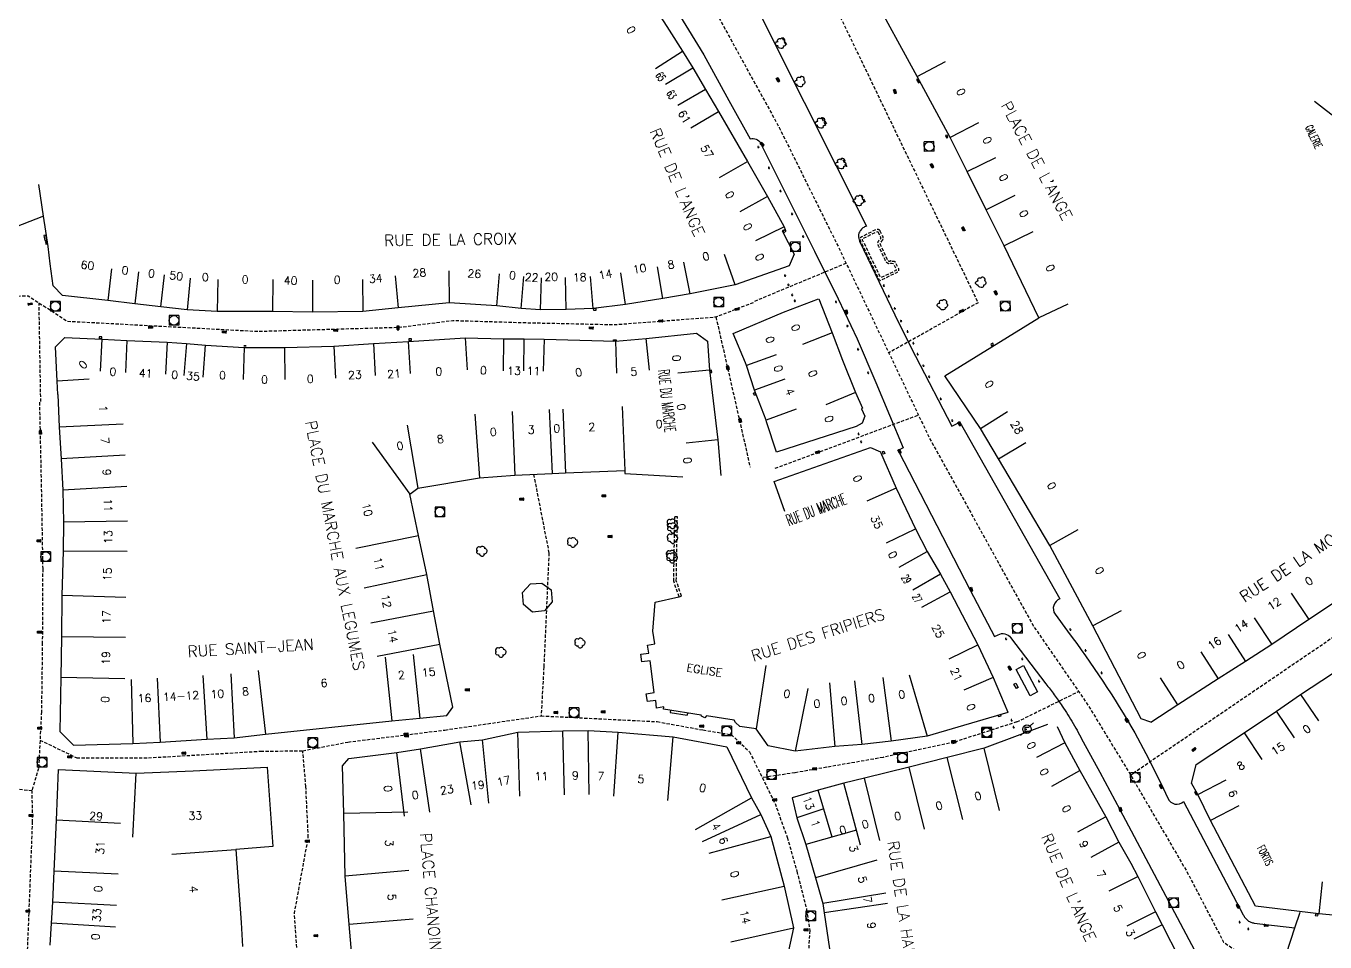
# Model space of a CAD drawing. Header units: millimetres. Extents: x 185000 to 186001, y 128000 to 129000.
# Drawn here: x 185148.1 to 185351, y 128113 to 128256.1 of the extents above; entities that cross this region are included whole.
import ezdxf
from ezdxf.enums import TextEntityAlignment as Align

# ---------------------------------------------------------------- set-up
doc = ezdxf.new("R2010")
doc.units = ezdxf.units.MM
doc.linetypes.add('DASHED', pattern=[0.75, 0.5, -0.25])
doc.layers.get('0').update_dxf_attribs({"linetype": 'CONTINUOUS'})
for name, color, linetype in [('W0001', 6, 'DASHED'), ('W0008', 7, 'CONTINUOUS'), ('W0100', 7, 'CONTINUOUS'), ('W0105', 7, 'CONTINUOUS'), ('W0112', 1, 'DASHED'), ('W0300', 7, 'CONTINUOUS'), ('W0400', 7, 'CONTINUOUS'), ('W0420', 7, 'CONTINUOUS'), ('W0471', 7, 'CONTINUOUS'), ('W0984', 7, 'CONTINUOUS'), ('W0989', 7, 'CONTINUOUS'), ('W0991', 7, 'CONTINUOUS'), ('W1102', 7, 'CONTINUOUS')]:
    doc.layers.add(name, color=color, linetype=linetype)
doc.styles.get("Standard").update_dxf_attribs({"font": 'romans.shx', "width": 0.85})

# ---------------------------------------------------------------- blocks, each defined once
blk = doc.blocks.new('T400')
for p, q in [((-0.15, 0.3), (0.15, 0.3)), ((-0.15, -0.25), (-0.15, 0.3)), ((-0.15, 0.15), (0.15, 0.15)), ((-0.15, 0), (0.15, 0)), ((0.15, 0.3), (0.15, -0.25)), ((-0.15, -0.15), (0.15, -0.15)), ((-0.15, -0.25), (-0.15, -0.3)), ((-0.15, -0.3), (0.15, -0.3)), ((0.15, -0.3), (0.15, -0.25))]:
    blk.add_line(p, q)
blk = doc.blocks.new('T420')
for p, q in [((0.75, 0.75), (-0.75, 0.75)), ((-0.75, 0.75), (-0.75, -0.75)), ((0.75, 0.75), (0.75, -0.75)), ((0.75, -0.75), (-0.75, -0.75))]:
    blk.add_line(p, q)
blk.add_ellipse((0, 0), major_axis=(-0.53, 0.53), ratio=1, start_param=3.926991, end_param=10.210176)
blk = doc.blocks.new('T300')
for p, q in [((-0.8, 0.51), (-0.86, 0.34)), ((-0.86, 0.34), (-0.86, 0.17)), ((-0.86, 0.17), (-0.74, 0.06)), ((-0.69, 0.63), (-0.8, 0.51)), ((-0.8, -0.06), (-0.74, 0.06)), ((-0.74, 0.06), (-0.69, 0.11)), ((-0.57, 0.69), (-0.69, 0.63)), ((-0.46, 0.69), (-0.57, 0.69)), ((-0.29, 0.63), (-0.46, 0.69)), ((-0.29, 0.63), (-0.17, 0.74)), ((-0.23, 0.57), (-0.29, 0.63)), ((-0.17, 0.74), (-0.06, 0.8)), ((-0.06, 0.8), (0.06, 0.8)), ((0.06, 0.8), (0.23, 0.74)), ((0.23, 0.74), (0.34, 0.63)), ((0.34, 0.63), (0.4, 0.51)), ((0.46, 0.46), (0.34, 0.46)), ((0.4, 0.51), (0.4, 0.46)), ((0.57, 0.4), (0.46, 0.46)), ((0.57, 0.4), (0.69, 0.29)), ((0.69, 0.29), (0.74, 0.17)), ((0.74, 0.06), (0.69, -0.17)), ((0.74, 0.17), (0.74, 0.06)), ((-0.8, -0.17), (-0.8, -0.06)), ((-0.8, -0.23), (-0.8, -0.17)), ((-0.74, -0.34), (-0.8, -0.23)), ((-0.69, -0.4), (-0.74, -0.34)), ((-0.51, -0.46), (-0.69, -0.4)), ((-0.4, -0.46), (-0.51, -0.46)), ((-0.4, -0.46), (-0.34, -0.46)), ((-0.34, -0.46), (-0.34, -0.4)), ((-0.34, -0.51), (-0.34, -0.46)), ((-0.29, -0.63), (-0.34, -0.51)), ((-0.17, -0.74), (-0.29, -0.63)), ((-0.06, -0.8), (-0.17, -0.74)), ((0.06, -0.8), (-0.06, -0.8)), ((0.17, -0.74), (0.06, -0.8)), ((0.23, -0.69), (0.17, -0.74)), ((0.29, -0.46), (0.23, -0.46)), ((0.29, -0.63), (0.23, -0.69)), ((0.46, -0.4), (0.29, -0.46)), ((0.34, -0.51), (0.29, -0.63)), ((0.34, -0.51), (0.34, -0.46)), ((0.57, -0.34), (0.46, -0.4)), ((0.63, -0.29), (0.57, -0.34)), ((0.69, -0.17), (0.63, -0.29))]:
    blk.add_line(p, q)
blk = doc.blocks.new('T471')
for p, q in [((-0.333334, 0.333334), (-0.333334, -0.333334)), ((-0.333334, 0.333334), (0.333334, 0.333334)), ((-0.333334, 0), (0, 0)), ((0.500001, 0.500001), (1.000002, 1.000002)), ((-0.500001, -0.500001), (-1.000002, -1.000002)), ((-0.333334, -0.333334), (0.333334, -0.333334))]:
    blk.add_line(p, q)
blk.add_ellipse((0, 0), major_axis=(0.471405, 0.471405), ratio=1, start_param=5.4977871438, end_param=11.780972451)

msp = doc.modelspace()

# ---------------------------------------------------------------- linework, layer by layer
at = {"layer": 'W0001', "flags": 128}
for points in [[(185263.52, 128573.59), (185265.25, 128534.42), (185265.08, 128499.58), (185262.83, 128481.38), (185254.67, 128450.91), (185243.92, 128414.86), (185239.06, 128382.62), (185235.07, 128355.65), (185234.21, 128331.73), (185233.51, 128310.93), (185234.03, 128305.56), (185235.77, 128300.18), (185247.57, 128273.37), (185265.78, 128240.27), (185274.97, 128221.72), (185289.22, 128191.8), (185305.52, 128162.33), (185314.02, 128150.03), (185320.26, 128139.8), (185329.45, 128124.03), (185335.19, 128113.01), (185340.74, 128109.2), (185349.76, 128107.99), (185369.7, 128107.29), (185393.63, 128108.16)], [(185133.57, 128359.36), (185131.26, 128342.45), (185124.77, 128306.4), (185123.16, 128291.09), (185124.86, 128265.03), (185127.92, 128213.46), (185148.47, 128213.97), (185154.59, 128210), (185184.3, 128208.42), (185206.5, 128209.06), (185214.8, 128210.11), (185225.84, 128209.78), (185240.05, 128209.46), (185255.9, 128210.67), (185262, 128213.03)], [(185243.74, 128282.09), (185261.94, 128281.48), (185267.82, 128273.06), (185296.85, 128212.89), (185282.91, 128205.05)], [(185261.96, 128213.14), (185276.24, 128219.06)], [(185150.44, 128197.43), (185150.17, 128212.87)], [(185255.9, 128210.67), (185261.24, 128187.21)], [(185265.16, 128187.02), (185287.53, 128195.35)], [(185375.43, 128176.33), (185320.68, 128139.08)], [(185302.91, 128147.4), (185312.55, 128152.15)]]:
    msp.add_lwpolyline(points, dxfattribs=at)
at = {"layer": 'W0001'}
for points in [[(185150.23, 128197.34), (185150.51, 128184.52), (185150.74, 128171.31), (185150.68, 128159.77), (185150.55, 128148.98), (185150.1, 128140.14), (185149.05, 128136.69), (185149.11, 128131.84), (185148.74, 128122.01), (185148.3, 128111.05), (185147.76, 128097.6), (185147.37, 128086.48), (185146.68, 128077.37), (185146.82, 128060.4), (185146.3, 128044.07), (185146.24, 128035.25), (185145.21, 128028.87)], [(185227.42, 128186.05), (185229.82, 128173.77), (185229.02, 128155.99), (185228.59, 128148.34)], [(185150.32, 128144.56), (185156.05, 128141.8), (185167.26, 128141.79), (185184.79, 128142.82), (185191.37, 128142.89), (185198.42, 128144.25), (185213.56, 128146.13), (185228.59, 128148.34), (185246.72, 128147.44), (185253.88, 128146.14), (185258.29, 128145.41), (185261.15, 128142.73), (185265.13, 128134.66), (185267.03, 128129.37), (185268.54, 128124.06), (185270.07, 128118.08), (185270.55, 128114.79), (185270.1, 128107.12), (185266.96, 128101.67), (185261.73, 128088.95)], [(185302.91, 128147.4), (185293.14, 128144.24), (185282.02, 128141.86), (185273.2, 128140.31), (185268.23, 128139.45), (185263.14, 128138.69)], [(185198.03, 128078.51), (185197.28, 128084.11), (185196.82, 128089.3), (185196, 128098.95), (185190.88, 128106.17), (185190.06, 128117.44), (185192.23, 128129.37), (185191.85, 128137.3), (185191.37, 128142.89)], [(185071.51, 128135.97), (185076.6, 128136.99), (185093.96, 128136.83), (185124.89, 128137.15), (185142.62, 128137.28), (185149.05, 128136.69)]]:
    msp.add_lwpolyline(points, dxfattribs=at)
at = {"layer": 'W0008', "flags": 128}
for points in [[(185258.3, 128267.13), (185264.86, 128253.83), (185279.41, 128224.82, 0.095525), (185278.85, 128224.56, 0.095525), (185278.43, 128224.11, 0.1286), (185278.17, 128223.33, 0.1286), (185278.34, 128222.52), (185284.49, 128209.68), (185287.1, 128204.52), (185292.75, 128193.59), (185293.98, 128194.22), (185309.62, 128166.61, 0.491163), (185308.88, 128164.24), (185310.84, 128161.55, -0.031419), (185321.33, 128145.69), (185323.06, 128142.46), (185325.43, 128137.71), (185326.51, 128135.46, 0.530628), (185328.96, 128134.96), (185338.28, 128117.27, 0.06902), (185338.57, 128116.77, 0.06902), (185338.99, 128116.37, 0.0642), (185339.47, 128116.11, 0.0642), (185340, 128115.98), (185346.32, 128115.23), (185347.18, 128117.7)], [(185247.38, 128262.44), (185253.99, 128251.62), (185257.94, 128244.45), (185261.26, 128238.47, -0.356505), (185262.88, 128237.79), (185271.28, 128220.96), (185274.98, 128213.48), (185277.98, 128207.25), (185280.89, 128200.42), (185285.17, 128190.23), (185284.37, 128189.79), (185295.63, 128167.99), (185299.4, 128160.73), (185300, 128161.02, -0.372365), (185301.94, 128160.57), (185307.43, 128153.37, -0.01022), (185308.75, 128151.65, -0.01022), (185309.99, 128149.88, -0.015294), (185311.71, 128147.14, -0.015294), (185313.26, 128144.29), (185315.86, 128139.53), (185318.97, 128133.69), (185330.65, 128111.75, -0.417021)]]:
    msp.add_lwpolyline(points, format="xyb", dxfattribs=at)
msp.add_lwpolyline([(185342.31, 128102.89), (185346.32, 128115.23)], dxfattribs=at)
at = {"layer": 'W0100', "flags": 128}
for points in [[(185323.84, 128147.34), (185322.31, 128147.86), (185314.78, 128162.4), (185308.05, 128174.95), (185300.03, 128188.48), (185297.21, 128193.24), (185291.67, 128201.48), (185306.36, 128210.5), (185300.92, 128221.75), (185298.12, 128227.38), (185295.15, 128233.36), (185292.48, 128238.71), (185287.35, 128248.2), (185280.08, 128261.49), (185272.24, 128275.69), (185269.87, 128279.99), (185265.06, 128284.92), (185262, 128286.07), (185258.73, 128287.35), (185249.99, 128290.6), (185247.17, 128293.39), (185245, 128297.4), (185242.62, 128302.23), (185240.05, 128307.95)], [(185245.18, 128260.87), (185248.59, 128255.47), (185250.7, 128252.16), (185252.32, 128249.59), (185254.28, 128246.2), (185256.31, 128242.75), (185260.81, 128234.97), (185263.97, 128229.5), (185266.55, 128224.73), (185266.73, 128224.31), (185266.26, 128224.09), (185268.1, 128220.49), (185267.35, 128218.66), (185258.9, 128215.7), (185257.25, 128220.42)], [(185258.9, 128215.7), (185251.87, 128214.29), (185247.6, 128213.56), (185241.76, 128212.63), (185236.72, 128211.98), (185232.53, 128211.84), (185228.47, 128211.79), (185225.49, 128211.98), (185221.67, 128212.4), (185214.24, 128212.86), (185206.29, 128212.1), (185200.77, 128211.53), (185192.88, 128211.4), (185186.71, 128211.49), (185177.98, 128211.52), (185173.33, 128211.76), (185169.21, 128212.25), (185165.12, 128212.72), (185160.92, 128213.22), (185153.86, 128213.99), (185152.37, 128215.52), (185151.9, 128218.96), (185151.59, 128221.69), (185151.23, 128224.04), (185150.86, 128226.41), (185144.22, 128223.8)], [(185260.53, 128203.47), (185258.6, 128208.08), (185266.48, 128211.4), (185271.9, 128213.49)], [(185271.95, 128213.5), (185274.06, 128208.16), (185275.66, 128203.89), (185277.68, 128198.88), (185278.8, 128196.39), (185278.65, 128196.32), (185279.16, 128195.18), (185278.77, 128194.07), (185277.79, 128193.57), (185265.34, 128189.53), (185263.8, 128194.29)], [(185153.13, 128198.54), (185153, 128200.64), (185152.75, 128205.98), (185154.22, 128207.47), (185160.03, 128207.19), (185163.9, 128207), (185170.2, 128206.72), (185173.2, 128206.52), (185176.19, 128206.24), (185182.22, 128205.88), (185188.55, 128205.89), (185196.22, 128206.11), (185202.39, 128206.52), (185207.9, 128206.84), (185216.71, 128207.39), (185222.7, 128207.23), (185225.95, 128207.25), (185229.05, 128207.19), (185240.19, 128206.86), (185245, 128207.32), (185252.86, 128208.14), (185254.57, 128206.86), (185254.92, 128202.36), (185256.2, 128191.47), (185256.68, 128185.88)], [(185263.8, 128194.29), (185263.73, 128194.54), (185261.95, 128199.21), (185260.7, 128203.05), (185260.53, 128203.47)], [(185266.68, 128180.27), (185265.02, 128184.98), (185280.03, 128190.27), (185281.59, 128189.61)], [(185281.6, 128189.56), (185284.04, 128183.92), (185287.05, 128177.58), (185288.89, 128174.01), (185290.99, 128170.46), (185292.49, 128167.7), (185296.82, 128159.46), (185299.19, 128154.36), (185301.49, 128148.92), (185301.49, 128148.92)], [(185370.16, 128184.01), (185372.97, 128179.87), (185360.36, 128171.34), (185357.6, 128169.52), (185354.09, 128167.11), (185348.51, 128163.38), (185342.73, 128159.49), (185338.6, 128156.85), (185334.36, 128154.12), (185328.07, 128150.06), (185323.84, 128147.32)], [(185330.94, 128140.74), (185338.42, 128145.7), (185343.44, 128149.05), (185347.19, 128151.68), (185376.18, 128170.68), (185379.3, 128172.75)], [(185309.19, 128146.67), (185310.42, 128144.12), (185312.75, 128139.78), (185316.8, 128132.55), (185318.84, 128128.61), (185320.72, 128125.34), (185321.79, 128123.27), (185324.57, 128117.74), (185325.61, 128115.72), (185328.28, 128110.49), (185327.78, 128109.05)], [(185330.18, 128137.76), (185330.94, 128140.73)], [(185365.26, 128115.73), (185356.14, 128116.86), (185350.07, 128117.42), (185340.2, 128118.62), (185333.13, 128132.02), (185331.18, 128136.04), (185330.19, 128137.82)]]:
    msp.add_lwpolyline(points, dxfattribs=at)
for points in [[(185287.54, 128247.21), (185287.81, 128247.35), (185287.51, 128247.87), (185287.25, 128247.73)], [(185291.91, 128238.64), (185292.13, 128238.72), (185292, 128239.07), (185291.78, 128238.99)], [(185266.85, 128224.05), (185266.74, 128224.25), (185266.39, 128224.07), (185266.49, 128223.86)], [(185151.24, 128223.45), (185150.94, 128223.39), (185151.08, 128222.6), (185151.38, 128222.65)], [(185151.4, 128222.47), (185151.17, 128222.43), (185151.24, 128222.04), (185151.47, 128222.08)], [(185236.74, 128211.92), (185236.76, 128211.7), (185237.19, 128211.74), (185237.17, 128211.96)], [(185159.98, 128207.28), (185160, 128207.53), (185159.57, 128207.56), (185159.55, 128207.31)], [(185182.55, 128206.16), (185182.55, 128206.15), (185182.14, 128206.15), (185182.14, 128206.16)], [(185208.34, 128206.97), (185208.35, 128207.23), (185207.95, 128207.24), (185207.94, 128206.98)], [(185239.9, 128206.85), (185239.88, 128207.08), (185240.33, 128207.1), (185240.35, 128206.88)], [(185298.83, 128206.37), (185298.95, 128206.17), (185299.28, 128206.37), (185299.16, 128206.57)], [(185254.99, 128201.97), (185255.27, 128202), (185255.23, 128202.34), (185254.95, 128202.3)], [(185261.77, 128198.77), (185261.98, 128198.85), (185262.13, 128198.45), (185261.93, 128198.37)], [(185282.28, 128189.31), (185282.04, 128189.24), (185281.92, 128189.62), (185282.15, 128189.7)], [(185306.14, 128152.07), (185304.99, 128151.45), (185302.8, 128155.58), (185303.95, 128156.19)], [(185302.46, 128153.28), (185302.74, 128153.43), (185303.12, 128152.75), (185302.84, 128152.6)], [(185300.44, 128148.34), (185300.38, 128148.54), (185299.96, 128148.42), (185300.02, 128148.22)], [(185330.89, 128135.98), (185331.06, 128136.06), (185330.84, 128136.49), (185330.68, 128136.41)], [(185349.94, 128117.1), (185349.96, 128117.32), (185349.54, 128117.36), (185349.52, 128117.14)]]:
    msp.add_lwpolyline(points, close=True, dxfattribs=at)
at = {"layer": 'W0100'}
for points in [[(185153.09, 128198.54), (185153.34, 128193.44), (185153.61, 128188.51), (185153.91, 128183.59), (185153.98, 128178.59), (185153.96, 128174.08), (185153.75, 128167.12), (185153.68, 128160.67), (185153.57, 128154.31), (185153.42, 128145.89), (185155.57, 128143.77), (185164.83, 128144.02), (185169.09, 128144.22), (185176.39, 128144.68), (185180.63, 128144.9), (185185.55, 128145.48), (185205.29, 128147.54), (185209.65, 128147.99), (185213.85, 128148.4), (185214.79, 128149.71), (185212.8, 128159.52), (185211.81, 128164.76), (185210.73, 128170.45), (185209.42, 128176.54), (185208.09, 128182.99), (185209.35, 128183.9), (185218.98, 128185.51), (185224.51, 128185.92), (185230.32, 128186.19), (185232.42, 128186.29), (185241.67, 128186.69), (185241.69, 128186.21), (185250.73, 128185.7)], [(185301.49, 128148.89), (185288.92, 128145.15), (185283.27, 128144.4), (185278.7, 128143.88), (185274.5, 128143.53), (185268.26, 128142.82), (185264.05, 128143.68), (185262.2, 128146.31), (185259.64, 128146.69), (185258.97, 128147.31), (185258.76, 128147.68), (185254.42, 128148.35), (185254.19, 128148.01), (185253.67, 128148.3), (185253.62, 128148.46), (185247.71, 128149.39), (185247.74, 128149.74), (185246.64, 128149.56), (185246.54, 128150.74), (185245.23, 128150.61), (185245.03, 128151.79), (185246.27, 128151.99), (185245.61, 128156.93), (185244.34, 128156.79), (185244.17, 128157.96), (185245.4, 128158.12), (185245.23, 128159.37), (185246.36, 128159.61), (185246.05, 128161.57), (185246.43, 128166.1), (185250.11, 128166.93)], [(185307.68, 128147.01), (185297.82, 128143.27), (185292.03, 128141.84), (185286.08, 128140.34), (185279.12, 128138.6), (185275.9, 128137.81), (185271.88, 128136.73), (185267.83, 128135.51), (185268.55, 128132.42), (185269.96, 128128.22), (185271.44, 128123.02), (185272.58, 128119.05), (185272.82, 128117.55), (185273.66, 128111.96)], [(185199.28, 128107.99), (185198.63, 128115.75), (185197.97, 128123.32), (185197.78, 128133.09), (185197.59, 128140.51), (185198.58, 128141.68), (185206.04, 128142.61), (185209.73, 128143.17), (185215.92, 128144.27), (185219.44, 128144.62), (185224.98, 128145.82), (185231.98, 128146), (185235.94, 128146.07), (185240.61, 128145.77), (185249.2, 128145.09), (185257.61, 128143.51), (185261.45, 128135.51), (185262.9, 128132.92), (185264.5, 128129.49), (185266.57, 128121.76), (185268.02, 128115.21), (185266.36, 128107.55)], [(185151.9, 128112.52), (185152.12, 128115.95), (185152.3, 128119.23), (185152.52, 128124.08), (185152.92, 128132.04), (185153.2, 128139.95), (185165.32, 128139.37), (185174.25, 128139.74), (185185.78, 128140.31), (185186.71, 128127.91), (185180.9, 128127.48), (185181.75, 128116.04), (185181.97, 128112.29)]]:
    msp.add_lwpolyline(points, dxfattribs=at)
at = {"layer": 'W0105'}
for p, q in [((185248.82, 128149.21), (185248.77, 128148.87)), ((185248.77, 128148.87), (185251.42, 128148.43)), ((185251.48, 128148.79), (185251.42, 128148.43))]:
    msp.add_line(p, q, dxfattribs=at)
msp.add_lwpolyline([(185230.34, 128166.14), (185229.15, 128164.75), (185227.27, 128164.55), (185225.86, 128165.72), (185225.69, 128167.59), (185226.94, 128168.97), (185228.71, 128169.07), (185230.19, 128168.03), (185230.34, 128166.14)], dxfattribs=at)
at = {"layer": 'W0112'}
for p, q in [((185249.88, 128179.45), (185249.48, 128179.46)), ((185250.14, 128166.93), (185250.52, 128167.05))]:
    msp.add_line(p, q, dxfattribs=at)
at = {"layer": 'W0112', "flags": 128}
for points in [[(185266.39, 128254.28), (185266.27, 128254.22), (185266.85, 128253.13), (185266.96, 128253.19)], [(185272.49, 128241.62), (185272.69, 128241.73), (185273.22, 128240.75), (185273.02, 128240.64)], [(185276.36, 128234.19), (185276.27, 128234.15), (185275.75, 128235.23), (185275.84, 128235.27)], [(185278.71, 128229.63), (185278.6, 128229.57), (185279.17, 128228.51), (185279.28, 128228.57)]]:
    msp.add_lwpolyline(points, close=True, dxfattribs=at)
for points in [[(185262.56, 128237.31, 1.023033), (185262.53, 128237.12, 0.977486)], [(185264.22, 128234.06, 1.023033), (185264.18, 128233.86, 0.977486)], [(185266.02, 128230.43, 1.023033), (185265.98, 128230.24, 0.977486)], [(185267.82, 128226.86, 1.023033), (185267.78, 128226.66, 0.977486)], [(185269.57, 128223.33, 1.023033), (185269.53, 128223.13, 0.977486)], [(185266.73, 128217.22, 1.023033), (185266.69, 128217.03, 0.977486)], [(185267.26, 128215.8, 1.023033), (185267.23, 128215.6, 0.977486)], [(185267.85, 128214.2, 1.023033), (185267.81, 128214, 0.977486)], [(185282.17, 128215.65, 1.023033), (185282.13, 128215.45, 0.977486)], [(185282.94, 128214.02, 1.023033), (185282.9, 128213.82, 0.977486)], [(185268.26, 128213.28, 1.023033), (185268.22, 128213.09, 0.977486)], [(185274.68, 128213.12, 1.023033), (185274.65, 128212.93, 0.977486)], [(185283.87, 128212.09, 1.023033), (185283.83, 128211.9, 0.977486)], [(185284.84, 128210.13, 1.023033), (185284.8, 128209.94, 0.977486)], [(185276.46, 128209.35, 1.023033), (185276.43, 128209.16, 0.977486)], [(185285.87, 128208.49, 1.023033), (185285.83, 128208.29, 0.977486)], [(185286.77, 128206.66, 1.023033), (185286.73, 128206.47, 0.977486)], [(185278.12, 128205.72, 1.023033), (185278.09, 128205.52, 0.977486)], [(185287.45, 128204.96, 1.023033), (185287.41, 128204.76, 0.977486)], [(185279.72, 128202.05, 1.023033), (185279.68, 128201.85, 0.977486)], [(185288.35, 128203.15, 1.023033), (185288.31, 128202.96, 0.977486)], [(185289.25, 128201.42, 1.023033), (185289.21, 128201.22, 0.977486)], [(185291.05, 128197.97, 1.023033), (185291.01, 128197.77, 0.977486)], [(185292.85, 128194.58, 1.023033), (185292.81, 128194.39, 0.977486)], [(185278.21, 128192.49, 1.023033), (185278.18, 128192.3, 0.977486)], [(185278.63, 128191.26, 1.023033), (185278.59, 128191.06, 0.977486)], [(185311.31, 128161.95, 1.023033), (185311.27, 128161.75, 0.977486)], [(185301.26, 128160.49, 1.023033), (185301.22, 128160.29, 0.977486)], [(185303.78, 128157.34, 1.023033), (185303.75, 128157.14, 0.977486)], [(185313.67, 128158.66, 1.023033), (185313.63, 128158.47, 0.977486)], [(185316.18, 128155.16, 1.023033), (185316.14, 128154.96, 0.977486)], [(185306.41, 128153.88, 1.023033), (185306.37, 128153.68, 0.977486)], [(185302.12, 128147.77, 1.023033), (185302.08, 128147.57, 0.977486)], [(185302.44, 128146.68, 1.023033), (185302.4, 128146.48, 0.977486)], [(185337.74, 128116.23, 1.023033), (185337.7, 128116.03, 0.977486)], [(185339.09, 128115.16, 1.023033), (185339.05, 128114.97, 0.977486)]]:
    msp.add_lwpolyline(points, format="xyb", close=True, dxfattribs=at)
for points in [[(185281.51, 128224.12), (185281.98, 128223.19), (185281.99, 128222.77, -0.182634), (185281.98, 128222.75, -0.01227), (185281.77, 128222.51), (185281.56, 128222.29, 0.214119), (185281.52, 128222.17, 0.090831), (185281.6, 128221.89), (185282.67, 128219.64, 0.233762), (185282.77, 128219.48, 0.100852), (185282.95, 128219.38, 0.30875), (185283.19, 128219.45, -0.690668), (185283.34, 128219.4), (185283.69, 128219.38, -0.176554), (185283.8, 128219.33, -0.087445), (185283.95, 128219.14), (185284.42, 128218.21), (185284.42, 128217.84, -0.212562), (185284.37, 128217.74, -0.071463), (185284.11, 128217.57), (185281.48, 128216.31), (185278.47, 128222.58), (185278.45, 128222.92, -0.200429), (185278.49, 128223.05, -0.093435), (185278.73, 128223.23), (185280.87, 128224.33), (185281.24, 128224.36, -0.20861), (185281.35, 128224.32, -0.092546), (185281.51, 128224.12)], [(185281.2, 128223.95), (185281.63, 128223.11), (185281.63, 128222.89, -0.007401), (185281.51, 128222.76), (185281.3, 128222.54, 0.214119), (185281.16, 128222.14, 0.090831), (185281.28, 128221.73), (185282.29, 128219.61, 0.167131), (185282.54, 128219.21, 0.100852), (185282.84, 128219.04, 0.179159), (185283.24, 128219.06, 0.053586), (185283.32, 128219.05), (185283.6, 128219.03, -0.047525), (185283.63, 128218.98), (185284.06, 128218.13), (185284.06, 128217.95, -0.039966), (185283.96, 128217.89), (185281.65, 128216.78), (185278.82, 128222.67), (185278.81, 128222.86, -0.055753), (185278.89, 128222.92), (185280.97, 128223.98), (185281.17, 128224)], [(185281.2, 128223.95, 0.036836), (185281.17, 128224)], [(185283.34, 128219.4, 0.070505), (185283.34, 128219.41)]]:
    msp.add_lwpolyline(points, format="xyb", dxfattribs=at)
at = {"layer": 'W0112'}
for points in [[(185250.14, 128166.93), (185249.31, 128169.38), (185249.48, 128179.46)], [(185250.52, 128167.05), (185249.71, 128169.44), (185249.88, 128179.45)]]:
    msp.add_lwpolyline(points, dxfattribs=at)
at = {"layer": 'W1102'}
for p, q in [((185246.48, 128249.48), (185250.7, 128252.16)), ((185287.35, 128248.2), (185291.74, 128250.59)), ((185248.03, 128247.01), (185252.32, 128249.59)), ((185254.28, 128246.2), (185249.96, 128243.68)), ((185353.36, 128241.25), (185349.4, 128244.31)), ((185251.99, 128240.23), (185256.31, 128242.75)), ((185296.92, 128241.01), (185292.48, 128238.71)), ((185256.48, 128232.46), (185260.81, 128234.97)), ((185295.15, 128233.36), (185299.62, 128235.59)), ((185150.86, 128226.41), (185150.15, 128231.36)), ((185263.97, 128229.5), (185259.61, 128227.06)), ((185302.6, 128229.61), (185298.12, 128227.38)), ((185266.55, 128224.73), (185262.06, 128222.53)), ((185305.41, 128223.95), (185300.92, 128221.75)), ((185161.48, 128218.19), (185160.92, 128213.22)), ((185247.6, 128213.56), (185246.78, 128218.49)), ((185251.87, 128214.29), (185250.89, 128219.2)), ((185165.7, 128217.69), (185165.12, 128212.72)), ((185169.21, 128212.25), (185169.79, 128217.22)), ((185173.76, 128216.74), (185173.33, 128211.76)), ((185178.12, 128216.52), (185177.98, 128211.52)), ((185186.71, 128211.49), (185186.75, 128216.49)), ((185192.87, 128216.4), (185192.88, 128211.4)), ((185200.68, 128216.53), (185200.77, 128211.53)), ((185205.8, 128217.07), (185206.29, 128212.1)), ((185214.16, 128217.86), (185214.24, 128212.86)), ((185221.67, 128212.4), (185222.11, 128217.38)), ((185225.49, 128211.98), (185225.92, 128216.96)), ((185228.6, 128216.79), (185228.47, 128211.79)), ((185232.53, 128211.84), (185232.42, 128216.83)), ((185236.72, 128211.98), (185236.32, 128216.96)), ((185241.76, 128212.63), (185241.04, 128217.57)), ((185310.86, 128212.67), (185306.36, 128210.5)), ((185274.06, 128208.16), (185269.4, 128206.36)), ((185159.78, 128202.2), (185160.03, 128207.19)), ((185163.9, 128207), (185163.66, 128202)), ((185170.2, 128206.72), (185169.93, 128201.73)), ((185173.2, 128206.52), (185172.8, 128201.53)), ((185175.81, 128201.26), (185176.19, 128206.24)), ((185182.22, 128205.88), (185182.08, 128200.88)), ((185188.62, 128200.89), (185188.55, 128205.89)), ((185196.22, 128206.11), (185196.46, 128201.12)), ((185202.39, 128206.52), (185202.7, 128201.53)), ((185208.2, 128201.85), (185207.9, 128206.84)), ((185216.71, 128207.39), (185217.02, 128202.4)), ((185222.7, 128207.23), (185222.65, 128202.23)), ((185225.92, 128202.25), (185225.95, 128207.25)), ((185229.05, 128207.19), (185228.93, 128202.19)), ((185240.19, 128206.86), (185240.35, 128201.87)), ((185245.5, 128202.34), (185245, 128207.32)), ((185265.29, 128204.72), (185260.7, 128203.05)), ((185254.92, 128202.36), (185249.95, 128201.87)), ((185157.99, 128200.92), (185153, 128200.64)), ((185266.64, 128200.95), (185261.95, 128199.21)), ((185277.68, 128198.88), (185273.08, 128196.92)), ((185224.05, 128195.9), (185224.51, 128185.92)), ((185229.85, 128196.18), (185230.32, 128186.19)), ((185231.98, 128196.28), (185232.42, 128186.29)), ((185241.24, 128196.68), (185241.67, 128186.69)), ((185268.44, 128196.23), (185263.73, 128194.54)), ((185297.21, 128193.24), (185301.44, 128195.91)), ((185163.33, 128193.93), (185153.34, 128193.44)), ((185207.69, 128193.76), (185209.35, 128183.9)), ((185218.25, 128195.49), (185218.98, 128185.51)), ((185202.22, 128191.08), (185208.09, 128182.99)), ((185256.2, 128191.47), (185251.23, 128190.96)), ((185300.03, 128188.48), (185304.33, 128191.03)), ((185163.6, 128189.07), (185153.61, 128188.51)), ((185163.89, 128184.19), (185153.91, 128183.59)), ((185284.04, 128183.92), (185279.49, 128181.86)), ((185163.98, 128178.74), (185153.98, 128178.59)), ((185282.57, 128175.36), (185287.05, 128177.58)), ((185312.41, 128177.41), (185308.05, 128174.95)), ((185199.63, 128174.52), (185209.42, 128176.54)), ((185163.96, 128174.02), (185153.96, 128174.08)), ((185284.52, 128171.59), (185288.89, 128174.01)), ((185200.95, 128168.35), (185210.73, 128170.45)), ((185290.99, 128170.46), (185286.64, 128168)), ((185288.08, 128165.34), (185292.49, 128167.7)), ((185345.73, 128167.53), (185348.51, 128163.38)), ((185163.74, 128166.82), (185153.75, 128167.12)), ((185201.99, 128162.89), (185211.81, 128164.76)), ((185319.2, 128164.73), (185314.78, 128162.4)), ((185339.99, 128163.67), (185342.73, 128159.49)), ((185163.68, 128160.57), (185153.68, 128160.67)), ((185202.97, 128157.67), (185212.8, 128159.52)), ((185292.34, 128157.25), (185296.82, 128159.46)), ((185335.9, 128161.05), (185338.6, 128156.85)), ((185204.25, 128157.49), (185205.29, 128147.54)), ((185208.63, 128157.94), (185209.65, 128147.99)), ((185331.65, 128158.32), (185334.36, 128154.12)), ((185184.39, 128155.41), (185185.55, 128145.48)), ((185263.69, 128156.2), (185262.2, 128146.31)), ((185163.56, 128154.13), (185153.57, 128154.31)), ((185164.55, 128154.02), (185164.83, 128144.02)), ((185168.63, 128154.21), (185169.09, 128144.22)), ((185175.77, 128154.66), (185176.39, 128144.68)), ((185180.11, 128154.89), (185180.63, 128144.9)), ((185273.66, 128153.49), (185274.5, 128143.53)), ((185277.57, 128153.82), (185278.7, 128143.88)), ((185281.95, 128154.31), (185283.27, 128144.4)), ((185286.07, 128154.74), (185288.92, 128145.15)), ((185299.19, 128154.36), (185294.61, 128152.33)), ((185328.07, 128150.06), (185325.35, 128154.26)), ((185270.25, 128152.62), (185268.26, 128142.82)), ((185347.19, 128151.68), (185350, 128147.54)), ((185346.26, 128144.92), (185343.44, 128149.05)), ((185225.25, 128135.82), (185224.98, 128145.82)), ((185232.24, 128136), (185231.98, 128146)), ((185236.1, 128136.07), (185235.94, 128146.07)), ((185239.98, 128135.79), (185240.61, 128145.77)), ((185248.41, 128135.12), (185249.2, 128145.09)), ((185338.42, 128145.7), (185341.19, 128141.54)), ((185211.23, 128133.29), (185209.73, 128143.17)), ((185217.66, 128134.42), (185215.92, 128144.27)), ((185220.45, 128134.68), (185219.44, 128144.62)), ((185300.22, 128133.57), (185297.82, 128143.27)), ((185310.42, 128144.12), (185305.96, 128141.85)), ((185207.27, 128132.69), (185206.04, 128142.61)), ((185294.48, 128132.15), (185292.03, 128141.84)), ((185164.83, 128129.38), (185165.32, 128139.37)), ((185288.5, 128130.63), (185286.08, 128140.34)), ((185308.37, 128137.38), (185312.75, 128139.78)), ((185278.51, 128128.16), (185275.9, 128137.81)), ((185281.5, 128128.89), (185279.12, 128138.6)), ((185331.18, 128136.04), (185335.62, 128138.35)), ((185252.73, 128130.6), (185261.45, 128135.51)), ((185274.06, 128129.39), (185271.88, 128136.73)), ((185207.78, 128133.28), (185197.78, 128133.09)), ((185253.83, 128128.7), (185262.9, 128132.92)), ((185272.74, 128133.82), (185268.55, 128132.42)), ((185337.59, 128134.28), (185333.13, 128132.02)), ((185162.91, 128131.53), (185152.92, 128132.04)), ((185316.8, 128132.55), (185312.4, 128130.18)), ((185254.84, 128126.91), (185264.5, 128129.49)), ((185277.88, 128130.48), (185269.96, 128128.22)), ((185170.92, 128126.73), (185180.9, 128127.48)), ((185318.84, 128128.61), (185314.45, 128126.22)), ((185281.06, 128125.78), (185271.44, 128123.02)), ((185162.51, 128123.6), (185152.52, 128124.08)), ((185207.93, 128124.18), (185197.97, 128123.32)), ((185317.33, 128121), (185321.79, 128123.27)), ((185256.8, 128119.6), (185266.57, 128121.76)), ((185282.46, 128120.62), (185272.58, 128119.05)), ((185350.6, 128122.39), (185350.07, 128117.42)), ((185162.28, 128118.69), (185152.3, 128119.23)), ((185282.71, 128119.04), (185272.82, 128117.55)), ((185208.59, 128116.59), (185198.63, 128115.75)), ((185324.57, 128117.74), (185320.11, 128115.48)), ((185162.1, 128115.32), (185152.12, 128115.95)), ((185258.25, 128113.06), (185268.01, 128115.23)), ((185325.61, 128115.72), (185321.16, 128113.44))]:
    msp.add_line(p, q, dxfattribs=at)

# ---------------------------------------------------------------- block references
at = {"layer": 'W0300', "rotation": 271.84698}
for p in [(185266.01, 128253.35), (185269, 128247.34), (185272.23, 128240.91), (185275.39, 128234.54), (185278.16, 128228.77), (185297.27, 128215.99), (185291.28, 128212.49)]:
    msp.add_blockref('T300', p, dxfattribs=at)
at = {"layer": 'W0300'}
for p in [(185249.12, 128178.34), (185249.2, 128177.69), (185233.56, 128175.42), (185249.17, 128176.04), (185219.38, 128174.04), (185249.01, 128173.43), (185249.1, 128173), (185234.7, 128159.71), (185222.34, 128158.27)]:
    msp.add_blockref('T300', p, dxfattribs=at)
at = {"layer": 'W0400'}
for p, rotation in [((185265.58, 128247.72), 29.93049360129191), ((185283.86, 128245.89), 16.79892650680685), ((185263.14, 128237.63), 46.39416364830516), ((185289.65, 128234.29), 31.01757141914904), ((185294.55, 128224.39), 206.3698332037675), ((185299.61, 128214.45), 26.0348168235638), ((185148.76, 128212.68), 280.3339487824848), ((185259.22, 128211.89), 101.1697093055386), ((185247.31, 128210.02), 95.20667216210552), ((185276.26, 128211.44), 14.69077367042964), ((185294.27, 128211.58), 110.605630347866), ((185167.59, 128209.06), 270.5491861022584), ((185179.13, 128208.29), 86.42439091286367), ((185196.51, 128208.58), 92.87039692662502), ((185206.24, 128208.96), 0.07586520024490022), ((185236.45, 128208.94), 84.8123214462258), ((185257.76, 128202.72), 190.1057701767266), ((185259.68, 128194.49), 193.1500194674768), ((185293.95, 128193.98), 29.70159758176808), ((185150.39, 128192.65), 183.5498489723033), ((185271.8, 128189.51), 105.5308079325403), ((185284.58, 128189.66), 27.30049962978766), ((185225.59, 128182.21), 90), ((185238.43, 128182.71), 90), ((185150.16, 128175.7), 90), ((185239.38, 128176.37), 90), ((185295.77, 128168.1), 19.0115583899012), ((185150.24, 128161.42), 90), ((185301.79, 128155.78), 209.5429976334212), ((185217.11, 128152.4), 90), ((185230.91, 128148.87), 90), ((185238.31, 128148.98), 90), ((185320.09, 128147.63), 212.6796063830568), ((185150.29, 128146.41), 90), ((185207.51, 128145.51), 90), ((185207.6, 128145.21), 90), ((185253.7, 128146.72), 90), ((185259.47, 128144.12), 90), ((185293.07, 128144.21), 107.8739315281671), ((185293.04, 128144.33), 90), ((185330.56, 128143.07), 310.9297375631003), ((185154.98, 128141.95), 90), ((185172.82, 128142.52), 90), ((185283.99, 128142.43), 90), ((185271.33, 128140.08), 90), ((185325.43, 128137.3), 210.8251752176027), ((185265.11, 128135.23), 90), ((185148.94, 128132.77), 90), ((185319.09, 128133.74), 15.95453118407757), ((185192.11, 128128.78), 90), ((185337.45, 128118.58), 211.6806918916922), ((185148.45, 128117.85), 90), ((185269.99, 128114.91), 90), ((185341.84, 128115.61), 262.3879167521613), ((185193.44, 128114), 90)]:
    msp.add_blockref('T400', p, dxfattribs=dict(at, rotation=rotation))
at = {"layer": 'W0420', "rotation": 271.84698}
for p in [(185289.22, 128237.29), (185268.33, 128221.61), (185301.12, 128212.33), (185303, 128162), (185298.23, 128145.78), (185321.42, 128138.72), (185327.42, 128119.15)]:
    msp.add_blockref('T420', p, dxfattribs=at)
at = {"layer": 'W0420'}
for p in [(185152.71, 128212.32), (185256.32, 128212.97), (185171.24, 128210.12), (185212.78, 128180.2), (185151.21, 128173.21), (185233.72, 128148.83), (185192.9, 128144.16), (185257.58, 128145.98), (185298.21, 128145.72), (185150.64, 128141.1), (185285.02, 128141.79), (185264.58, 128139.14), (185270.69, 128117.06)]:
    msp.add_blockref('T420', p, dxfattribs=at)
at = {"layer": 'W0471'}
msp.add_blockref('T471', (185304.49, 128146.26), dxfattribs=at)

# ---------------------------------------------------------------- texts
at = {"layer": 'W0984', "width": 0.5}
for s, rotation, p in [('GALERIE', 295.5709, (185349.3, 128238.81)), ('FORTIS', 297.8325, (185341.7, 128126.54))]:
    msp.add_text(s, height=1.25, rotation=rotation, dxfattribs=at).set_placement(p, align=Align.MIDDLE)
at = {"layer": 'W0984'}
msp.add_text('EGLISE', height=1.25, rotation=351.2361, dxfattribs=at).set_placement((185254.11, 128155.48), align=Align.MIDDLE)
at = {"layer": 'W0989'}
for s, rotation, p in [("PLACE DE L'ANGE", 298.256, (185306, 128235.06)), ("RUE DE L'ANGE", 292.9739, (185249.87, 128231.71)), ('RUE DE LA CROIX', 0.8122, (185214.45, 128222.76)), ('PLACE DU MARCHE AUX LEGUMES', 281.0666, (185196.41, 128174.96)), ('RUE DE LA MONNAIE', 33.3534, (185348, 128173.31)), ('RUE DES FRIPIERS', 17.9358, (185271.83, 128160.97)), ('RUE SAINT-JEAN', 3.3694, (185183.22, 128158.96)), ('PLACE CHANOINE DESCAMPS', 274.8569, (185211.98, 128113.4)), ('RUE DE LA HALLE', 278.3817, (185285.08, 128118.52)), ("RUE DE L'ANGE", 292.9739, (185311, 128121.54))]:
    msp.add_text(s, height=1.75, rotation=rotation, dxfattribs=at).set_placement(p, align=Align.MIDDLE)
at = {"layer": 'W0989', "width": 0.5}
for rotation, p in [(276.0389, (185248.27, 128197.57)), (21.0437, (185271.57, 128180.57))]:
    msp.add_text('RUE DU MARCHE', height=1.75, rotation=rotation, dxfattribs=at).set_placement(p, align=Align.MIDDLE)
at = {"layer": 'W0991'}
for s, rotation, p in [('0', 302.2738, (185242.66, 128255.5)), ('0', 296.4688, (185294.18, 128245.81)), ('61', 300.4621, (185250.98, 128241.94)), ('0', 296.4688, (185298.29, 128238.26)), ('57', 300.9779, (185254.5, 128236.51)), ('0', 296.4688, (185300.84, 128232.44)), ('0', 300.0571, (185258.06, 128229.73)), ('0', 296.4665, (185304, 128226.79)), ('0', 298.3724, (185260.86, 128224.74)), ('0', 13.3499, (185254.33, 128220.13)), ('0', 297.212, (185262.73, 128220)), ('60', 353.7736, (185157.75, 128218.73)), ('0', 353.2246, (185163.61, 128217.94)), ('0', 353.4473, (185167.73, 128217.46)), ('28', 5.5091, (185209.58, 128217.55)), ('26', 356.4012, (185218.17, 128217.42)), ('14', 10.4346, (185238.64, 128217.32)), ('10', 9.0818, (185243.97, 128218.21)), ('8', 9.7769, (185248.88, 128218.85)), ('0', 295.7567, (185308.14, 128218.3)), ('50', 353.1864, (185171.61, 128217.08)), ('0', 3.6656, (185176.15, 128216.89)), ('0', 359.8428, (185182.36, 128216.51)), ('40', 359.0869, (185189.47, 128216.35)), ('0', 1.0029, (185196.74, 128216.46)), ('34', 5.7098, (185202.75, 128216.67)), ('0', 353.704, (185224.13, 128217.16)), ('22', 356.3881, (185227.12, 128216.85)), ('20', 0.6614, (185230.17, 128216.93)), ('18', 1.9255, (185234.61, 128216.86)), ('0', 291.6416, (185268.36, 128208.98)), ('0', 286.0316, (185264.37, 128207.11)), ('0', 45.2958, (185157.04, 128203.21)), ('0', 274.4228, (185249.76, 128204.22)), ('0', 357.157, (185161.71, 128202.1)), ('41', 357.4821, (185166.83, 128201.86)), ('0', 356.1409, (185171.36, 128201.63)), ('35', 354.726, (185174.23, 128201.4)), ('0', 0.0329, (185178.82, 128201.55)), ('23', 2.6284, (185199.51, 128201.61)), ('21', 4.3967, (185205.62, 128201.78)), ('0', 3.5409, (185212.61, 128202.13)), ('0', 357.9524, (185219.59, 128202.33)), ('13', 0.3428, (185224.36, 128202.24)), ('11', 358.9752, (185227.41, 128202.22)), ('0', 13.3187, (185234.45, 128202.02)), ('5', 5.3982, (185243.07, 128202.11)), ('0', 286.0316, (185265.66, 128202.59)), ('0', 290.4747, (185271.04, 128201.82)), ('0', 0.0329, (185185.39, 128200.88)), ('0', 1.6864, (185192.53, 128201)), ('0', 303.9423, (185298.59, 128200.15)), ('4', 290.8952, (185267.46, 128198.97)), ('1', 272.8382, (185160.2, 128196.35)), ('0', 278.5678, (185250.49, 128196.59)), ('3', 2.6713, (185227.04, 128193.04)), ('0', 2.7186, (185231.04, 128193.23)), ('2', 2.51, (185236.51, 128193.47)), ('0', 2.5117, (185247.03, 128193.93)), ('0', 290.4747, (185273.58, 128194.71)), ('28', 300.6079, (185302.93, 128193.41)), ('7', 273.1863, (185160.47, 128191.36)), ('8', 9.5371, (185212.86, 128191.58)), ('0', 4.1499, (185221.12, 128192.69)), ('0', 9.5353, (185206.56, 128190.53)), ('0', 274.9548, (185251.46, 128188.24)), ('9', 273.4348, (185160.75, 128186.39)), ('0', 292.1383, (185278.02, 128185.4)), ('0', 300.6792, (185308.34, 128184.27)), ('11', 270.8327, (185160.94, 128181.24)), ('10', 281.6482, (185201.45, 128180.55)), ('35', 295.3482, (185281.03, 128178.61)), ('13', 89.681, (185160.97, 128176.29)), ('0', 297.4171, (185283.53, 128173.49)), ('15', 88.2839, (185160.85, 128170.47)), ('11', 282.1414, (185203.22, 128172.08)), ('0', 298.1816, (185315.82, 128171.03)), ('0', 33.7945, (185348.52, 128169.4)), ('12', 280.758, (185204.4, 128166.26)), ('12', 33.9002, (185343.11, 128165.86)), ('17', 89.4009, (185160.71, 128163.78)), ('14', 33.9002, (185337.97, 128162.38)), ('14', 280.6393, (185205.43, 128160.82)), ('25', 298.4528, (185290.6, 128161.58)), ('16', 33.9002, (185333.77, 128159.69)), ('19', 88.9771, (185160.62, 128157.38)), ('0', 298.1816, (185322.38, 128157.81)), ('2', 5.8287, (185206.76, 128154.73)), ('15', 5.7704, (185211.03, 128155.16)), ('21', 294.8558, (185293.47, 128154.81)), ('0', 32.8462, (185328.5, 128156.29)), ('6', 5.9762, (185194.68, 128153.47)), ('0', 89.0219, (185160.51, 128150.91)), ('16', 2.6145, (185166.64, 128151.11)), ('14-12', 3.5749, (185172.35, 128151.44)), ('10', 3.0254, (185178.02, 128151.77)), ('8', 6.7126, (185182.41, 128152.16)), ('0', 351.4791, (185266.99, 128151.79)), ('0', 4.8337, (185275.91, 128150.67)), ('0', 6.4743, (185280.21, 128151.1)), ('0', 7.5768, (185284.93, 128151.68)), ('0', 6.4507, (185271.68, 128150.25)), ('0', 292.9326, (185295.73, 128149.69)), ('0', 35.0239, (185348.18, 128146.27)), ('0', 298.2849, (185305.17, 128143.71)), ('15', 33.6716, (185343.7, 128143.21)), ('8', 33.5843, (185337.89, 128140.56)), ('17', 12.1534, (185222.73, 128138.17)), ('11', 1.5228, (185228.65, 128138.91)), ('9', 0.9261, (185233.95, 128139.03)), ('7', 356.3949, (185237.94, 128138.92)), ('5', 355.4805, (185244.19, 128138.47)), ('0', 298.2849, (185307.18, 128139.58)), ('0', 271.5382, (185204.68, 128136.97)), ('23', 10.0107, (185213.87, 128136.8)), ('19', 5.8054, (185218.71, 128137.51)), ('0', 349.2475, (185253.83, 128137.09)), ('0', 8.6582, (185208.93, 128135.97)), ('13', 288.4816, (185270.38, 128134.72)), ('0', 14.1971, (185290.76, 128134.3)), ('0', 13.8877, (185296.82, 128135.82)), ('6', 295.8208, (185336.66, 128136.21)), ('29', 357.1468, (185159.1, 128132.67)), ('33', 2.4247, (185174.58, 128132.75)), ('0', 13.9976, (185284.29, 128132.68)), ('0', 298.2849, (185310.68, 128133.82)), ('4', 299.3918, (185255.93, 128131.04)), ('1', 288.486, (185271.48, 128131.51)), ('0', 15.1229, (185275.72, 128130.51)), ('0', 13.7842, (185279.22, 128131.42)), ('3', 271.1024, (185204.87, 128128.47)), ('6', 294.9764, (185257.07, 128128.87)), ('9', 297.3411, (185313.38, 128128.28)), ('31', 87.1247, (185159.72, 128127.74)), ('3', 285.9326, (185277.41, 128127.62)), ('0', 284.9794, (185258.83, 128123.6)), ('5', 286.0076, (185278.8, 128122.76)), ('7', 299.9469, (185316.06, 128123.59)), ('0', 87.2899, (185159.4, 128121.31)), ('4', 274.2774, (185174.34, 128121.26)), ('5', 274.9923, (185205.28, 128120.02)), ('7', 279.0696, (185279.58, 128119.6)), ('5', 296.7187, (185318.71, 128118.26)), ('33', 86.8772, (185159.2, 128117.21)), ('14', 282.4908, (185260.47, 128116.91)), ('9', 278.5191, (185280.2, 128115.58)), ('3', 297.1799, (185320.64, 128114.45)), ('0', 86.4154, (185159, 128113.83))]:
    msp.add_text(s, height=1.25, rotation=rotation, dxfattribs=at).set_placement(p, align=Align.MIDDLE)
at = {"layer": 'W0991', "width": 0.5}
for s, rotation, p in [('65', 302.1453, (185247.28, 128248.21)), ('63', 300.0552, (185248.97, 128245.39)), ('29', 300.524, (185285.64, 128169.7)), ('27', 298.4528, (185287.34, 128166.7))]:
    msp.add_text(s, height=1.25, rotation=rotation, dxfattribs=at).set_placement(p, align=Align.MIDDLE)

doc.saveas('drawing.dxf')
